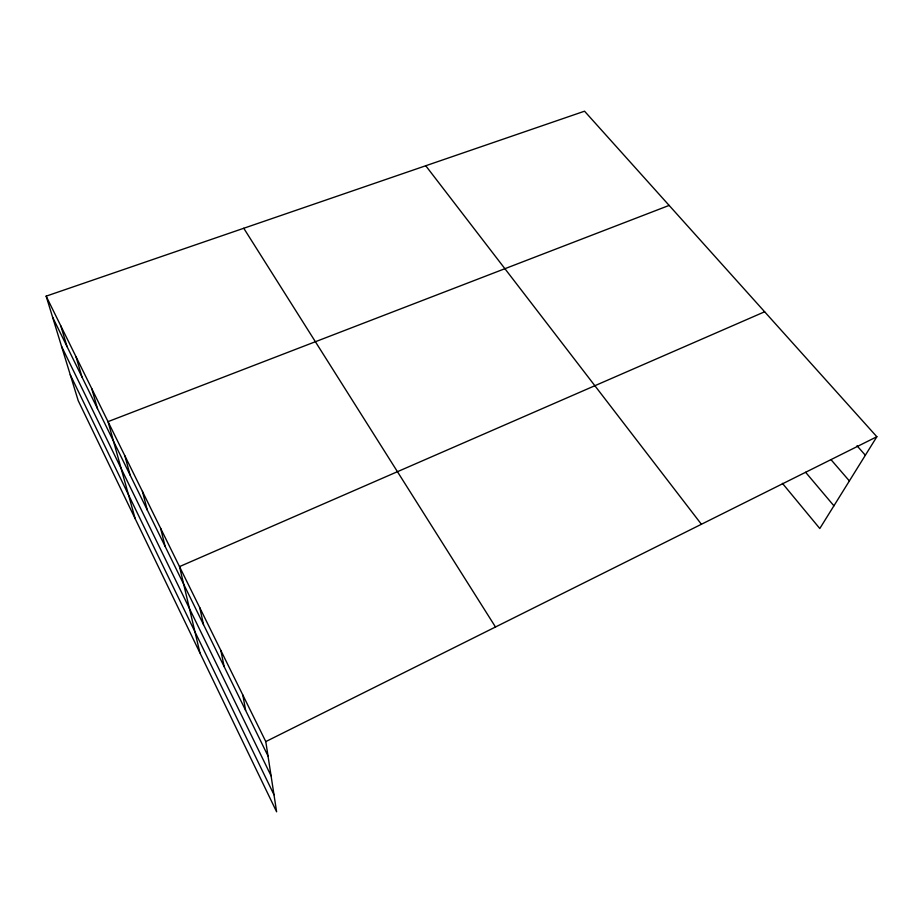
<?xml version="1.0" encoding="UTF-8"?>
<svg xmlns="http://www.w3.org/2000/svg" width="923" height="923" viewBox="0 0 923 923"><rect width="100%" height="100%" fill="white"/><g stroke="black" fill="none" stroke-linecap="round" stroke-linejoin="round"><path stroke-width="1.38" d="M46.15 296.156L265.789 741.596L276.612 811.802L78.201 400.628L46.15 296.156L584.536 111.198L876.85 436.741L819.797 528.521L782.416 483.329M265.789 741.596L876.85 436.741M764.648 311.778L179.512 566.607L199.933 652.884M669.129 205.414L108.026 421.638L135.173 518.691M857.017 445.797L865.347 455.235M831 459.654L849.379 480.941M805.617 472.288L833.919 505.816M425.745 165.748L701.399 524.264M243.764 228.269L495.489 626.994M52.599 317.166L268.016 756.006M61.564 346.402L271.074 775.828M70.252 374.726L273.981 794.738M60.826 325.923L67.056 346.633M76.009 356.716L82.02 377.103M91.735 388.595L97.492 408.635M124.905 455.881L130.108 475.068M142.43 491.405L147.311 510.119M160.614 528.291L165.148 546.462M199.76 607.669L203.498 624.571M220.851 650.45L224.127 666.602M242.841 695.054L245.622 710.375"/></g></svg>
